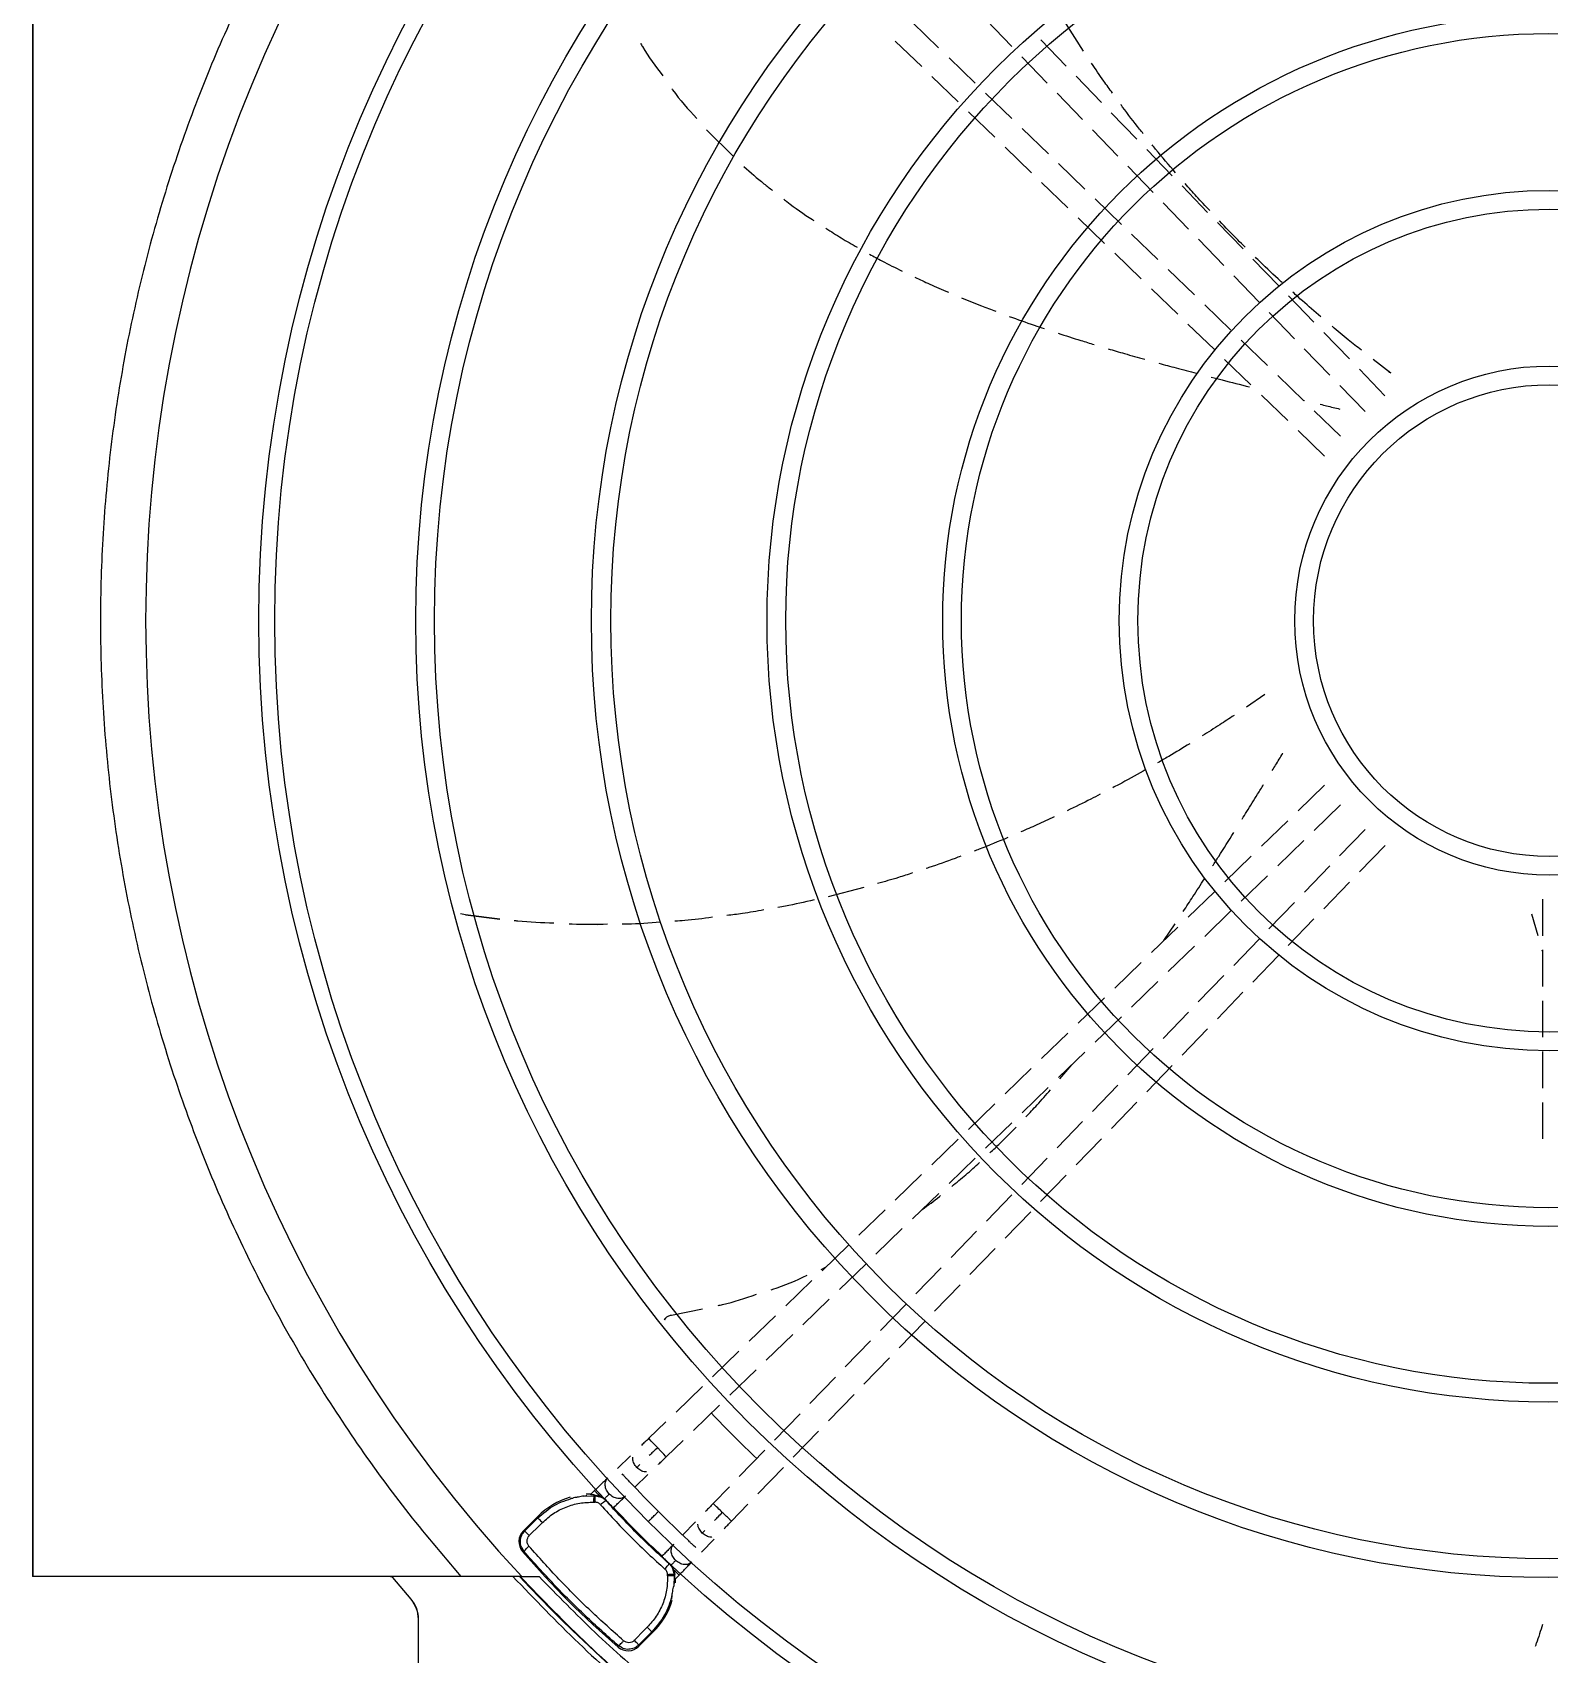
# Model space of a CAD drawing. Extents: x -24 to 296, y -58 to 147.
# Drawn here: x 105.31 to 117.07, y 29.07 to 41.64 of the extents above; entities that cross this region are included whole.
import ezdxf

# ---------------------------------------------------------------- set-up
doc = ezdxf.new("R2010")
doc.units = 0
doc.header["$MEASUREMENT"] = 0
doc.layers.get('0').update_dxf_attribs({"linetype": 'CONTINUOUS'})

msp = doc.modelspace()

# ---------------------------------------------------------------- linework, layer by layer
at = {"color": 7, "linetype": 'Continuous', "lineweight": 25}
for p, q in [((105.30835, 44.49608), (105.30835, 29.67323)), ((105.31004, 44.49608), (105.31004, 29.67323)), ((112.33222, 41.52617), (112.12908, 41.72259)), ((112.70265, 41.73952), (112.89983, 41.53559)), ((113.45434, 41.49896), (113.30209, 41.7391)), ((111.99622, 41.57723), (112.20063, 41.37959)), ((113.31989, 41.38435), (113.12282, 41.58816)), ((112.61611, 41.25167), (112.41252, 41.44853)), ((112.97633, 41.45647), (113.17389, 41.25215)), ((112.27999, 41.30286), (112.48318, 41.10639)), ((113.59418, 41.10067), (113.39677, 41.30484)), ((112.89863, 40.9785), (112.69559, 41.17482)), ((113.24984, 41.1736), (113.4473, 40.96939)), ((112.56336, 41.02886), (112.76739, 40.83158)), ((113.86736, 40.81814), (113.67051, 41.02173)), ((110.53265, 40.89007), (110.74135, 40.68385)), ((113.18238, 40.70414), (112.97871, 40.90107)), ((113.52421, 40.88984), (113.72086, 40.68647)), ((112.84671, 40.75489), (113.05095, 40.5574)), ((113.46543, 40.43046), (113.2609, 40.62822)), ((114.14248, 40.53361), (113.94489, 40.73796)), ((113.79726, 40.60745), (113.99476, 40.40319)), ((113.12986, 40.4811), (113.3337, 40.28401)), ((114.41679, 40.24991), (114.21896, 40.45451)), ((113.74852, 40.15674), (113.54488, 40.35364)), ((114.07163, 40.32369), (114.26877, 40.1198)), ((113.41378, 40.20658), (113.61804, 40.00907)), ((114.69125, 39.96605), (114.49345, 40.17062)), ((114.03099, 39.88361), (113.82726, 40.08061)), ((114.34497, 40.04099), (114.54251, 39.83669)), ((113.69662, 39.9331), (113.90134, 39.73515)), ((114.96536, 39.68256), (114.76769, 39.887)), ((114.31416, 39.60981), (114.11099, 39.80626)), ((114.61892, 39.75766), (114.81568, 39.55417)), ((113.9812, 39.65794), (114.18509, 39.4608)), ((114.59801, 39.33536), (114.39394, 39.53268)), ((115.24075, 39.39774), (115.04274, 39.60253)), ((114.26462, 39.3839), (114.46956, 39.18574)), ((114.89287, 39.47434), (115.0901, 39.27036)), ((114.88029, 39.06242), (114.67675, 39.25923)), ((115.51593, 39.11314), (115.31694, 39.31894)), ((115.16573, 39.19214), (115.36394, 38.98715)), ((114.5486, 39.10931), (114.75305, 38.91162)), ((115.79161, 38.82803), (115.59318, 39.03325)), ((115.83676, 39.00331), (115.69884, 39.10947)), ((115.81413, 39.02024), (115.81357, 39.02023)), ((115.8309, 39.00758), (115.83656, 39.00331)), ((115.83656, 39.00331), (115.83676, 39.00331)), ((115.16357, 38.78851), (114.96054, 38.98482)), ((115.4405, 38.90796), (115.63696, 38.70477)), ((114.83353, 38.83381), (115.03806, 38.63605)), ((115.15755, 38.79433), (115.1666, 38.79212)), ((115.44771, 38.51377), (115.24354, 38.71119)), ((115.11835, 38.55842), (115.32348, 38.36008)), ((114.85903, 36.51174), (114.71742, 36.41423)), ((114.99835, 36.05404), (114.99893, 36.05404)), ((115.3238, 35.80955), (115.11839, 35.61093)), ((115.24373, 35.4583), (115.44724, 35.65508)), ((115.03811, 35.53331), (114.83327, 35.33525)), ((114.96013, 35.18409), (115.16364, 35.38086)), ((115.63784, 35.46544), (115.44025, 35.26109)), ((115.59307, 35.13594), (115.79171, 35.34139)), ((114.75315, 35.25778), (114.54914, 35.06052)), ((114.67732, 34.91063), (114.8804, 35.10699)), ((115.36394, 35.18216), (115.16669, 34.97816)), ((111.75298, 35.01458), (111.47575, 34.94356)), ((114.46886, 34.9829), (114.265, 34.78578)), ((115.31775, 34.8512), (115.51595, 35.05619)), ((115.0901, 34.89895), (114.89223, 34.69431)), ((117.01192, 34.92531), (117.01192, 34.64096)), ((108.66551, 34.80228), (108.62535, 34.81166)), ((108.66486, 34.80228), (108.62539, 34.81152)), ((108.66486, 34.80228), (108.93096, 34.76965)), ((108.66551, 34.80228), (108.66486, 34.80228)), ((108.93057, 34.771), (108.66551, 34.80228)), ((109.57997, 34.73028), (109.68984, 34.72788)), ((109.68983, 34.72734), (109.6905, 34.72734)), ((114.07765, 34.60463), (114.16454, 34.73441)), ((114.39403, 34.63672), (114.59746, 34.83342)), ((115.04213, 34.56615), (115.24076, 34.77157)), ((116.92651, 34.81192), (116.97716, 34.64199)), ((114.18507, 34.70849), (113.98118, 34.51135)), ((114.81625, 34.61573), (114.61882, 34.41154)), ((114.11109, 34.36314), (114.31466, 34.55998)), ((114.76792, 34.28255), (114.96579, 34.48719)), ((117.00837, 34.53163), (117.01192, 34.51886)), ((117.01192, 34.53151), (117.01192, 34.24742)), ((113.90154, 34.43435), (113.69643, 34.23603)), ((113.82741, 34.08885), (114.03179, 34.28647)), ((114.54226, 34.33236), (114.34458, 34.12791)), ((113.61804, 34.16023), (113.41376, 33.96271)), ((114.49319, 33.99841), (114.69076, 34.20275)), ((117.01192, 34.13791), (117.01192, 33.85439)), ((113.54488, 33.81567), (113.74865, 34.0127)), ((114.26796, 34.04867), (114.07157, 33.84555)), ((113.33434, 33.88592), (113.13032, 33.68865)), ((114.21884, 33.71467), (114.416, 33.91858)), ((113.26148, 33.54165), (113.46502, 33.73845)), ((113.99453, 33.76588), (113.7972, 33.5618)), ((117.01192, 33.74371), (117.01192, 33.46005)), ((113.0502, 33.61118), (112.84684, 33.41455)), ((113.27161, 33.53105), (113.3638, 33.64058)), ((113.94485, 33.43131), (114.14238, 33.6356)), ((112.9782, 33.26775), (113.18198, 33.46478)), ((113.72128, 33.48328), (113.52409, 33.27934)), ((112.76708, 33.33743), (112.56275, 33.13986)), ((113.67093, 33.14801), (113.86826, 33.35209)), ((117.01192, 33.34961), (117.01192, 33.06577)), ((112.69558, 32.99448), (112.89945, 33.1916)), ((113.44746, 33.20008), (113.25048, 32.99636)), ((112.48357, 33.0633), (112.2799, 32.86637)), ((113.39678, 32.86448), (113.59343, 33.06786)), ((112.41256, 32.72082), (112.61637, 32.91789)), ((113.17286, 32.91608), (112.97608, 32.71257)), ((112.20033, 32.78944), (111.99592, 32.59179)), ((113.12244, 32.58075), (113.31986, 32.78493)), ((112.12928, 32.44691), (112.3327, 32.6436)), ((112.89923, 32.63309), (112.7025, 32.42963)), ((111.91699, 32.51547), (111.71345, 32.31866)), ((112.84883, 32.29778), (113.04587, 32.50155)), ((111.84626, 32.17326), (112.05027, 32.37051)), ((112.62638, 32.3509), (112.42903, 32.1468)), ((111.6342, 32.24203), (111.42991, 32.04451)), ((112.57432, 32.01386), (112.77119, 32.21747)), ((111.42139, 32.05383), (111.46041, 32.074)), ((111.56281, 31.89919), (111.76656, 32.0962)), ((111.35031, 31.96754), (111.14694, 31.7709)), ((112.35186, 32.06698), (112.15547, 31.86387)), ((111.2801, 31.62584), (111.48385, 31.82284)), ((112.30098, 31.73117), (112.49814, 31.93508)), ((110.26105, 31.7001), (110.26158, 31.7001)), ((110.26158, 31.7001), (110.50122, 31.74978)), ((111.06759, 31.69418), (110.86368, 31.49702)), ((112.07908, 31.78487), (111.88194, 31.58098)), ((112.02614, 31.44693), (112.22403, 31.65159)), ((110.9964, 31.35153), (111.2009, 31.54926)), ((111.80511, 31.50152), (111.60812, 31.29779)), ((110.78422, 31.42019), (110.57974, 31.22247)), ((111.75318, 31.16462), (111.94986, 31.36803)), ((110.71414, 31.0786), (110.91748, 31.27521)), ((111.53143, 31.21847), (111.33466, 31.01497)), ((110.5013, 31.14662), (110.29648, 30.94858)), ((111.4785, 30.88054), (111.67653, 31.08535)), ((110.43119, 30.80502), (110.63442, 31.00152)), ((110.21805, 30.87275), (110.08444, 30.74356)), ((111.25794, 30.93562), (111.06045, 30.73138)), ((110.22127, 30.60204), (110.35105, 30.72753)), ((111.20534, 30.59802), (111.40188, 30.8013)), ((109.94498, 30.60902), (109.84363, 30.51143)), ((110.98429, 30.65261), (110.78639, 30.44793)), ((109.97648, 30.36608), (110.07891, 30.46471)), ((110.93171, 30.31504), (111.12859, 30.51865)), ((109.66491, 30.33909), (109.63314, 30.30837)), ((110.71067, 30.36962), (110.58434, 30.23897)), ((109.58112, 30.29695), (109.6614, 30.29984)), ((109.65982, 30.24965), (109.66925, 30.24934)), ((109.6614, 30.29984), (109.66146, 30.30568)), ((109.6707, 30.29954), (109.6614, 30.29984)), ((109.66146, 30.30568), (109.67071, 30.30499)), ((109.67071, 30.30499), (109.6707, 30.29954)), ((109.6707, 30.29954), (109.71582, 30.28896)), ((109.67071, 30.30499), (109.70506, 30.29768)), ((109.75493, 30.26418), (109.74202, 30.27652)), ((109.75492, 30.26011), (109.75493, 30.26418)), ((110.72582, 30.10209), (110.85413, 30.2348)), ((109.11318, 30.02744), (109.22477, 30.13903)), ((109.22507, 30.12719), (109.12482, 30.02701)), ((109.15935, 29.99015), (109.24105, 30.07176)), ((109.22477, 30.13903), (109.22507, 30.12719)), ((109.24105, 30.07176), (109.26114, 30.09185)), ((110.44685, 30.0971), (110.34762, 29.99492)), ((109.12482, 30.02701), (109.11318, 30.02744)), ((110.49297, 29.86204), (110.59206, 29.96408)), ((109.10706, 29.86711), (109.11906, 29.86658)), ((110.23124, 29.67821), (110.23095, 29.68765)), ((110.24548, 29.77363), (110.2416, 29.77344)), ((110.25783, 29.76071), (110.24548, 29.77363)), ((110.27044, 29.73433), (110.28102, 29.68921)), ((110.27897, 29.72378), (110.28623, 29.68947)), ((110.28623, 29.68947), (110.28101, 29.68921)), ((110.28101, 29.68921), (110.28132, 29.67994)), ((110.28691, 29.68023), (110.28623, 29.68947)), ((110.28949, 29.65209), (110.32013, 29.68378)), ((105.31004, 29.67323), (105.30835, 29.67323)), ((108.62965, 29.67323), (105.31004, 29.67323)), ((108.09863, 29.6661), (108.24122, 29.49715)), ((108.09941, 29.6661), (108.09863, 29.6661)), ((108.09941, 29.6661), (108.242, 29.49715)), ((109.10033, 29.67323), (108.62965, 29.67323)), ((109.10033, 29.67323), (109.23498, 29.67323)), ((110.28132, 29.67994), (110.27843, 29.59964)), ((110.28691, 29.68023), (110.28132, 29.67994)), ((108.24122, 29.49715), (108.242, 29.49715)), ((108.29836, 29.34311), (108.29836, 28.6935)), ((108.29836, 29.34311), (108.29914, 29.34311)), ((108.29914, 29.34311), (108.29914, 28.6935)), ((110.05336, 29.25944), (109.97175, 29.17775)), ((110.11999, 29.24381), (110.0084, 29.13222)), ((110.10867, 29.24359), (110.00849, 29.14334)), ((110.07345, 29.27953), (110.05336, 29.25944)), ((110.11999, 29.24381), (110.10867, 29.24359)), ((109.84807, 29.1261), (109.84807, 29.13757)), ((110.0084, 29.13222), (110.00849, 29.14334))]:
    msp.add_line(p, q, dxfattribs=at)
at = {"color": 8, "linetype": 'Continuous', "lineweight": 25}
for p, q in [((109.11906, 29.86658), (109.10118, 29.89813)), ((109.87855, 29.12013), (109.84806, 29.13757))]:
    msp.add_line(p, q, dxfattribs=at)
at = {"color": 8, "linetype": 'Continuous', "lineweight": 25, "flags": 128}
for points in [[(110.15307, 30.6728), (110.12687, 30.69988), (110.10463, 30.72283), (110.08973, 30.73817), (110.08444, 30.74356), (110.08444, 30.74356)], [(110.22127, 30.60204), (110.22127, 30.60204), (110.21615, 30.60743), (110.20139, 30.62277), (110.17924, 30.64572), (110.15307, 30.6728)]]:
    msp.add_lwpolyline(points, dxfattribs=at)
for centre, radius in [((117.06027, 37.08527), 9.99706), ((117.06027, 37.08465), 9.87436), ((117.06027, 37.08527), 8.78089), ((117.06027, 37.08465), 8.63615), ((117.06027, 37.08465), 7.41998), ((117.06646, 37.08475), 7.27453), ((117.06027, 37.08465), 6.05846), ((117.06027, 37.08465), 5.9131), ((117.06027, 37.08465), 4.69694), ((117.06027, 37.08465), 4.55158), ((117.06646, 37.08465), 3.33542), ((117.06646, 37.08475), 3.18997), ((117.06646, 37.08465), 1.9739), ((117.06646, 37.08475), 1.82845)]:
    msp.add_circle(centre, radius)
at = {"color": 7, "linetype": 'Continuous', "lineweight": 25}
for centre, radius, start, end in [((117.06564, 37.08465), 10.88004, 137.062968, 222.937036), ((117.05889, 37.08335), 8.93517, 223.436613, 226.62464), ((117.06557, 37.08369), 9.76635, 223.11767, 225.000016), ((114.32325, 34.34227), 6.1186, 222.506594, 227.494873), ((117.06518, 37.08322), 9.76574, 224.999711, 226.882175), ((114.32341, 34.34244), 6.87305, 220.627733, 229.372173), ((117.06542, 37.08461), 10.8921, 222.877714, 262.047685)]:
    msp.add_arc(centre, radius, start, end, dxfattribs=at)
at = {"color": 8, "linetype": 'Continuous', "lineweight": 25}
for centre, radius, start, end in [((103.12658, 22.43123), 10.79717, 45.790223, 46.313352), ((105.80365, 25.07619), 6.45202, 45.572072, 46.081779)]:
    msp.add_arc(centre, radius, start, end, dxfattribs=at)
at = {"color": 7, "linetype": 'Continuous', "lineweight": 25}
for centre, major_axis, ratio, start_param, end_param in [((109.64208, 29.72066), (0.01095, 0.5912), 0.99873353, 0.02743731, 0.08783241), ((109.64208, 29.72066), (0.01095, 0.5912), 0.99873353, 0.30576453, 0.80328617), ((109.19684, 29.94396), (0.11816, -0.00449), 0.99887068, 2.39471439, 3.88810276), ((109.70162, 29.66112), (0.5912, 0.01098), 0.99873841, 6.20038528, 6.255253), ((109.70162, 29.66112), (0.5912, 0.01098), 0.99873841, 5.4798419, 5.9722231), ((109.92492, 29.21588), (-0.00447, 0.11816), 0.99886587, 2.39523002, 3.88862108)]:
    msp.add_ellipse(centre, major_axis=major_axis, ratio=ratio, start_param=start_param, end_param=end_param, dxfattribs=at)
for points, knots in [([(109.23498, 29.67323), (109.37751, 29.5275), (109.66466, 29.23391), (110.12951, 28.82273), (110.62209, 28.4322), (111.14336, 28.06741), (111.69139, 27.73023), (112.26412, 27.42362), (112.85892, 27.1501), (113.47241, 26.91205), (114.10158, 26.71121), (114.7431, 26.549), (115.39336, 26.42645), (116.04865, 26.34414), (116.70536, 26.30218), (117.36004, 26.30026), (118.0086, 26.33765), (118.64761, 26.41313), (119.27389, 26.52507), (119.88521, 26.67179), (120.47912, 26.85127), (121.05641, 27.06239), (121.62081, 27.30589), (122.17552, 27.58379), (122.72037, 27.89745), (123.25218, 28.24666), (123.76817, 28.63109), (124.2649, 29.04975), (124.73906, 29.50117), (125.18718, 29.98307), (125.60653, 30.4933), (125.99455, 31.0293), (126.34897, 31.58809), (126.66787, 32.16644), (126.9498, 32.76104), (127.19378, 33.36857), (127.39897, 33.98495), (127.56525, 34.60654), (127.69293, 35.2298), (127.78278, 35.85204), (127.83575, 36.47021), (127.85318, 37.08465), (127.83576, 37.69909), (127.78278, 38.31725), (127.69293, 38.93949), (127.56525, 39.56275), (127.39897, 40.18435), (127.19378, 40.80073), (126.94981, 41.40825), (126.66788, 42.00285), (126.34898, 42.58121), (125.99456, 43.14), (125.60653, 43.67599), (125.18719, 44.18622), (124.73908, 44.66812), (124.26491, 45.11955), (123.76817, 45.53821), (123.25219, 45.92265), (122.72039, 46.27184), (122.17554, 46.58551), (121.62082, 46.86342), (121.05642, 47.10692), (120.47913, 47.31803), (119.88523, 47.49751), (119.2739, 47.64423), (118.64762, 47.75618), (118.00861, 47.83165), (117.36005, 47.86905), (116.70538, 47.86713), (116.04866, 47.82517), (115.39337, 47.74286), (114.7431, 47.62031), (114.10159, 47.4581), (113.47242, 47.25726), (112.85893, 47.01922), (112.26412, 46.74569), (111.69139, 46.43908), (111.14337, 46.1019), (110.6221, 45.73712), (110.12952, 45.34658), (109.66467, 44.93541), (109.37752, 44.64181), (109.23498, 44.49608)], [0, 0, 0, 0, 0.01189592, 0.02396584, 0.03619649, 0.04857359, 0.06108194, 0.07373471, 0.0864717, 0.09927432, 0.11212355, 0.12500004, 0.13787625, 0.15072533, 0.16352795, 0.17626509, 0.18891813, 0.20142621, 0.21380317, 0.22603385, 0.23810393, 0.25000004, 0.2618959, 0.27396585, 0.28619652, 0.29857361, 0.31108196, 0.32373474, 0.33647171, 0.34927432, 0.36212355, 0.37500004, 0.38787624, 0.40072531, 0.41352793, 0.42626506, 0.4389181, 0.45142619, 0.46380314, 0.47603381, 0.48810388, 0.50000001, 0.51189586, 0.52396581, 0.53619649, 0.54857357, 0.56108191, 0.57373469, 0.58647168, 0.59927428, 0.6121235, 0.62499999, 0.63787621, 0.65072529, 0.66352791, 0.67626502, 0.68891805, 0.70142614, 0.71380312, 0.72603376, 0.73810387, 0.74999998, 0.76189582, 0.77396578, 0.78619645, 0.79857355, 0.81108188, 0.82373468, 0.83647168, 0.84927427, 0.86212351, 0.87499998, 0.88787621, 0.90072531, 0.91352792, 0.92626504, 0.93891808, 0.95142617, 0.96380314, 0.97603381, 0.98810396, 1, 1, 1, 1]), ([(108.62965, 44.49608), (108.48413, 44.32461), (108.1931, 43.98167), (107.79673, 43.4352), (107.43161, 42.86773), (107.10184, 42.27888), (106.80786, 41.67141), (106.55094, 41.04735), (106.33194, 40.40899), (106.15168, 39.75864), (106.01079, 39.09863), (105.90979, 38.43136), (105.84905, 37.75922), (105.82878, 37.08465), (105.84905, 36.41008), (105.90979, 35.73795), (106.01079, 35.07067), (106.15168, 34.41067), (106.33194, 33.76031), (106.55094, 33.12196), (106.80786, 32.4979), (107.10184, 31.89043), (107.43161, 31.30158), (107.79673, 30.73411), (108.19311, 30.18764), (108.48413, 29.8447), (108.62965, 29.67323)], [0, 0, 0, 0, 0.04166667, 0.08333333, 0.125, 0.16666666, 0.20833334, 0.25000002, 0.29166668, 0.33333335, 0.375, 0.41666669, 0.45833337, 0.49999998, 0.54166666, 0.58333334, 0.62500004, 0.66666665, 0.70833332, 0.75000002, 0.7916667, 0.83333334, 0.87500001, 0.91666668, 0.95833336, 1, 1, 1, 1]), ([(110.02067, 41.56224), (110.02587, 41.55302), (110.07624, 41.46386), (110.13853, 41.38176), (110.19438, 41.30814)], [0, 0, 0, 0, 0.10339207, 1, 1, 1, 1]), ([(113.67955, 41.17475), (113.65679, 41.20567), (113.60079, 41.28175), (113.54821, 41.36024), (113.517, 41.40683)], [0, 0, 0, 0, 0.40642054, 1, 1, 1, 1]), ([(110.26398, 41.20834), (110.26606, 41.20533), (110.32301, 41.12338), (110.39109, 41.04956), (110.45668, 40.97845)], [0, 0, 0, 0, 0.03663548, 1, 1, 1, 1]), ([(113.91803, 40.85978), (113.9085, 40.87163), (113.85404, 40.93931), (113.79616, 41.0142), (113.74958, 41.07841), (113.74531, 41.08429)], [0, 0, 0, 0, 0.16161629, 0.92321009, 1, 1, 1, 1]), ([(114.16894, 40.55626), (114.11684, 40.61687), (114.05533, 40.68843), (113.99571, 40.76298), (113.98659, 40.77438)], [0, 0, 0, 0, 0.84707943, 1, 1, 1, 1]), ([(110.82297, 40.60539), (110.87386, 40.5601), (110.94583, 40.49605), (111.0223, 40.4373), (111.04469, 40.4201)], [0, 0, 0, 0, 0.70723301, 1, 1, 1, 1]), ([(114.43285, 40.26324), (114.3988, 40.29945), (114.33493, 40.36738), (114.2716, 40.43967), (114.24202, 40.47342)], [0, 0, 0, 0, 0.53304752, 1, 1, 1, 1]), ([(111.13185, 40.35216), (111.14, 40.34578), (111.21167, 40.28971), (111.28961, 40.23437), (111.36141, 40.18877), (111.36505, 40.18646)], [0, 0, 0, 0, 0.10855999, 0.95473773, 1, 1, 1, 1]), ([(111.45882, 40.12679), (111.49819, 40.1012), (111.57719, 40.04984), (111.65906, 40.00317), (111.70013, 39.97975)], [0, 0, 0, 0, 0.49831673, 1, 1, 1, 1]), ([(114.70807, 39.9799), (114.68901, 39.99853), (114.62282, 40.06319), (114.55581, 40.13324), (114.5081, 40.18312)], [0, 0, 0, 0, 0.28801389, 1, 1, 1, 1]), ([(111.79736, 39.92578), (111.8289, 39.90839), (111.91175, 39.86271), (111.99658, 39.8208), (112.04913, 39.79484)], [0, 0, 0, 0, 0.38063605, 1, 1, 1, 1]), ([(114.99396, 39.70626), (114.98996, 39.70987), (114.93382, 39.76058), (114.86476, 39.82557), (114.7991, 39.89034), (114.78701, 39.90226)], [0, 0, 0, 0, 0.05896179, 0.82678494, 1, 1, 1, 1]), ([(112.14754, 39.74778), (112.18581, 39.72953), (112.27151, 39.68865), (112.35884, 39.65137), (112.40717, 39.63074)], [0, 0, 0, 0, 0.44658647, 1, 1, 1, 1]), ([(115.29423, 39.44019), (115.24682, 39.48065), (115.17533, 39.54167), (115.10206, 39.60838), (115.07737, 39.63085)], [0, 0, 0, 0, 0.6631535, 1, 1, 1, 1]), ([(112.50913, 39.58774), (112.56046, 39.56651), (112.64843, 39.53013), (112.73759, 39.49682), (112.77473, 39.48294)], [0, 0, 0, 0, 0.58350666, 1, 1, 1, 1]), ([(112.87977, 39.44351), (112.94386, 39.42028), (113.03399, 39.38761), (113.12492, 39.35733), (113.15118, 39.34858)], [0, 0, 0, 0, 0.71116452, 1, 1, 1, 1]), ([(115.60854, 39.18093), (115.57471, 39.20771), (115.50012, 39.26673), (115.42331, 39.3312), (115.38134, 39.36643)], [0, 0, 0, 0, 0.45365536, 1, 1, 1, 1]), ([(113.25859, 39.31264), (113.31663, 39.29381), (113.4092, 39.26378), (113.50234, 39.23562), (113.53708, 39.22512)], [0, 0, 0, 0, 0.62701032, 1, 1, 1, 1]), ([(113.64517, 39.19236), (113.68758, 39.17981), (113.782, 39.15189), (113.87681, 39.12534), (113.92903, 39.11071)], [0, 0, 0, 0, 0.4492195, 1, 1, 1, 1]), ([(114.03994, 39.07998), (114.08403, 39.06787), (114.18083, 39.04128), (114.27794, 39.01587), (114.33082, 39.00203)], [0, 0, 0, 0, 0.45544393, 1, 1, 1, 1]), ([(115.81412, 39.02023), (115.81464, 39.01985), (115.81569, 39.01906), (115.81953, 39.01616), (115.82482, 39.01217), (115.82886, 39.00911), (115.8309, 39.00758)], [0, 0, 0, 0, 0.2360288, 0.48492993, 0.74046576, 1, 1, 1, 1]), ([(114.44497, 38.97229), (114.47338, 38.96495), (114.57228, 38.93939), (114.67139, 38.91454), (114.74203, 38.89682)], [0, 0, 0, 0, 0.28717143, 1, 1, 1, 1]), ([(115.28957, 38.76214), (115.30618, 38.7581), (115.35701, 38.74572), (115.40779, 38.73337), (115.44197, 38.72506)], [0, 0, 0, 0, 0.32699072, 1, 1, 1, 1]), ([(114.62148, 36.35003), (114.58513, 36.32571), (114.50592, 36.27273), (114.42083, 36.21934), (114.37479, 36.19046)], [0, 0, 0, 0, 0.4590241, 1, 1, 1, 1]), ([(114.27844, 36.13054), (114.22483, 36.09752), (114.14448, 36.04804), (114.05814, 35.99862), (114.0294, 35.98218)], [0, 0, 0, 0, 0.66716669, 1, 1, 1, 1]), ([(114.9178, 35.92254), (114.92638, 35.93643), (114.95344, 35.98028), (114.98047, 36.0241), (114.99893, 36.05404)], [0, 0, 0, 0, 0.31677713, 1, 1, 1, 1]), ([(113.93332, 35.92675), (113.92799, 35.92367), (113.86185, 35.88547), (113.77815, 35.83941), (113.69637, 35.7969), (113.68135, 35.7891)], [0, 0, 0, 0, 0.06673795, 0.82860265, 1, 1, 1, 1]), ([(113.58348, 35.73805), (113.55976, 35.72558), (113.47787, 35.68251), (113.39059, 35.64035), (113.32858, 35.6104)], [0, 0, 0, 0, 0.28962741, 1, 1, 1, 1]), ([(114.68405, 35.5453), (114.69614, 35.56467), (114.7363, 35.62903), (114.79184, 35.71868), (114.8353, 35.78899), (114.85085, 35.81416)], [0, 0, 0, 0, 0.21657344, 0.71952385, 1, 1, 1, 1]), ([(113.22846, 35.56315), (113.18363, 35.54198), (113.09924, 35.50212), (113.01087, 35.46414), (112.96943, 35.44634)], [0, 0, 0, 0, 0.53117169, 1, 1, 1, 1]), ([(112.86945, 35.40294), (112.79549, 35.37199), (112.70859, 35.33562), (112.61943, 35.30198), (112.60616, 35.29697)], [0, 0, 0, 0, 0.85117589, 1, 1, 1, 1]), ([(114.45575, 35.18242), (114.47148, 35.20712), (114.52649, 35.29347), (114.58088, 35.38023), (114.61971, 35.44218)], [0, 0, 0, 0, 0.28603904, 1, 1, 1, 1]), ([(112.50287, 35.2578), (112.48857, 35.25236), (112.4073, 35.22142), (112.31822, 35.18952), (112.24288, 35.16509), (112.23608, 35.16289)], [0, 0, 0, 0, 0.16266608, 0.92447643, 1, 1, 1, 1]), ([(112.13044, 35.12853), (112.09365, 35.11632), (112.00367, 35.08645), (111.91245, 35.06061), (111.85852, 35.04533)], [0, 0, 0, 0, 0.40887519, 1, 1, 1, 1]), ([(114.22795, 34.83022), (114.25313, 34.86847), (114.30835, 34.95233), (114.36256, 35.03686), (114.39205, 35.08284)], [0, 0, 0, 0, 0.45598561, 1, 1, 1, 1]), ([(110.97615, 34.84188), (110.92143, 34.83154), (110.82645, 34.8136), (110.73058, 34.80293), (110.68995, 34.79841)], [0, 0, 0, 0, 0.57618242, 1, 1, 1, 1]), ([(111.36657, 34.91919), (111.29256, 34.90193), (111.1997, 34.88027), (111.10589, 34.86436), (111.08686, 34.86113)], [0, 0, 0, 0, 0.79707561, 1, 1, 1, 1]), ([(109.35071, 34.73828), (109.25674, 34.74119), (109.15358, 34.74438), (109.05176, 34.75667), (109.04269, 34.75777)], [0, 0, 0, 0, 0.91094237, 1, 1, 1, 1]), ([(109.7653, 34.73066), (109.67393, 34.72797), (109.57451, 34.72505), (109.47576, 34.73101), (109.46777, 34.73149)], [0, 0, 0, 0, 0.91908325, 1, 1, 1, 1]), ([(110.17452, 34.74681), (110.0894, 34.73932), (109.99125, 34.73067), (109.89312, 34.73086), (109.88009, 34.73089)], [0, 0, 0, 0, 0.86718784, 1, 1, 1, 1]), ([(110.57804, 34.78473), (110.50674, 34.77443), (110.41033, 34.76049), (110.31335, 34.75523), (110.28808, 34.75386)], [0, 0, 0, 0, 0.73941863, 1, 1, 1, 1]), ([(113.0079, 33.23694), (113.03715, 33.26775), (113.10216, 33.33624), (113.16426, 33.40738), (113.19842, 33.44651)], [0, 0, 0, 0, 0.44988429, 1, 1, 1, 1]), ([(112.72937, 32.95796), (112.75605, 32.98295), (112.8251, 33.04762), (112.89118, 33.11534), (112.93173, 33.15688)], [0, 0, 0, 0, 0.38645719, 1, 1, 1, 1]), ([(112.43373, 32.69839), (112.47058, 32.7282), (112.54407, 32.78764), (112.61398, 32.85127), (112.64884, 32.88299)], [0, 0, 0, 0, 0.50149322, 1, 1, 1, 1]), ([(112.2049, 32.52003), (112.25038, 32.55245), (112.29886, 32.58699), (112.3447, 32.62493), (112.34752, 32.62727)], [0, 0, 0, 0, 0.93838513, 1, 1, 1, 1]), ([(111.03512, 31.89685), (111.03916, 31.89806), (111.13467, 31.92683), (111.22588, 31.96869), (111.31322, 32.00879)], [0, 0, 0, 0, 0.04234426, 1, 1, 1, 1]), ([(110.62352, 31.77513), (110.63436, 31.77732), (110.73497, 31.79767), (110.83253, 31.83156), (110.91959, 31.86181)], [0, 0, 0, 0, 0.10772802, 1, 1, 1, 1]), ([(110.20839, 31.66323), (110.21068, 31.66796), (110.21655, 31.68007), (110.23561, 31.69396), (110.25225, 31.69798), (110.26105, 31.7001)], [0, 0, 0, 0, 0.23203407, 0.59403736, 1, 1, 1, 1]), ([(110.2087, 31.66285), (110.21106, 31.66773), (110.217, 31.67998), (110.23615, 31.69397), (110.25279, 31.69798), (110.26158, 31.7001)], [0, 0, 0, 0, 0.23772016, 0.59707421, 1, 1, 1, 1]), ([(110.08444, 30.74356), (110.0744, 30.73386), (110.05513, 30.71522), (110.03741, 30.69812), (110.02892, 30.68992)], [0, 0, 0, 0, 0.52082038, 1, 1, 1, 1]), ([(110.15307, 30.6728), (110.14093, 30.66106), (110.11925, 30.64011), (110.09848, 30.62004), (110.08934, 30.6112)], [0, 0, 0, 0, 0.56005027, 1, 1, 1, 1]), ([(110.15977, 30.54262), (110.16097, 30.54378), (110.17042, 30.55291), (110.19146, 30.57323), (110.21133, 30.59244), (110.22127, 30.60204)], [0, 0, 0, 0, 0.06782543, 0.53375694, 1, 1, 1, 1]), ([(109.76814, 30.43875), (109.76167, 30.43251), (109.74872, 30.42004), (109.7232, 30.39541), (109.6949, 30.36808), (109.67488, 30.34873), (109.66487, 30.33905)], [0, 0, 0, 0, 0.25012582, 0.50004049, 0.74993816, 1, 1, 1, 1]), ([(109.90816, 30.43658), (109.9023, 30.44327), (109.89207, 30.45495), (109.88369, 30.46498), (109.8801, 30.46926)], [0, 0, 0, 0, 0.57248786, 1, 1, 1, 1]), ([(109.93661, 30.4084), (109.93285, 30.41207), (109.92416, 30.42056), (109.91395, 30.43078), (109.90816, 30.43658)], [0, 0, 0, 0, 0.43217551, 1, 1, 1, 1]), ([(109.77935, 30.31255), (109.77356, 30.30697), (109.7632, 30.29699), (109.74851, 30.28279), (109.74202, 30.27652)], [0, 0, 0, 0, 0.55831737, 1, 1, 1, 1]), ([(109.22507, 30.12719), (109.26707, 30.16358), (109.34915, 30.2347), (109.45262, 30.26747), (109.50315, 30.28347)], [0, 0, 0, 0, 0.51171491, 1, 1, 1, 1]), ([(109.26114, 30.09185), (109.28865, 30.11633), (109.34367, 30.16529), (109.4429, 30.21514), (109.54937, 30.24671), (109.623, 30.24867), (109.65982, 30.24965)], [0, 0, 0, 0, 0.25000105, 0.50000121, 0.74999986, 1, 1, 1, 1]), ([(109.47799, 30.27899), (109.4788, 30.27893), (109.48041, 30.27881), (109.48957, 30.28062), (109.4986, 30.28252), (109.50315, 30.28347)], [0, 0, 0, 0, 0.33193425, 0.66326494, 1, 1, 1, 1]), ([(109.58112, 30.29695), (109.57486, 30.29587), (109.56223, 30.29368), (109.54742, 30.29073), (109.53913, 30.28935), (109.53559, 30.28876), (109.52898, 30.2877), (109.5171, 30.28596), (109.50857, 30.28443), (109.50315, 30.28347)], [0, 0, 0, 0, 0.25660518, 0.51806655, 0.5332425, 0.55988111, 0.64746674, 0.77621648, 1, 1, 1, 1]), ([(109.58112, 30.29695), (109.58627, 30.29764), (109.59575, 30.29892), (109.60514, 30.30032), (109.60599, 30.30094), (109.60642, 30.30126)], [0, 0, 0, 0, 0.36680927, 0.676056, 1, 1, 1, 1]), ([(109.66146, 30.30568), (109.65339, 30.30629), (109.6419, 30.30715), (109.63511, 30.3081), (109.63322, 30.30865), (109.63398, 30.30897), (109.63415, 30.30904)], [0, 0, 0, 0, 0.51293538, 0.72977065, 0.94135023, 1, 1, 1, 1]), ([(109.65982, 30.24965), (109.66003, 30.25623), (109.66046, 30.26939), (109.66097, 30.28541), (109.66133, 30.2968), (109.66138, 30.29883), (109.6614, 30.29984)], [0, 0, 0, 0, 0.25000075, 0.49999682, 0.75000266, 1, 1, 1, 1]), ([(109.66925, 30.24934), (109.66946, 30.25592), (109.66986, 30.26908), (109.67034, 30.2851), (109.67066, 30.2965), (109.67068, 30.29853), (109.6707, 30.29954)], [0, 0, 0, 0, 0.24999942, 0.499994, 0.74999548, 1, 1, 1, 1]), ([(109.71203, 30.22927), (109.70919, 30.23212), (109.70347, 30.23786), (109.69283, 30.24395), (109.68135, 30.24824), (109.67327, 30.24898), (109.66925, 30.24934)], [0, 0, 0, 0, 0.24877774, 0.50057364, 0.7521473, 1, 1, 1, 1]), ([(109.74202, 30.27652), (109.73649, 30.28069), (109.72472, 30.28958), (109.71188, 30.29487), (109.70506, 30.29768)], [0, 0, 0, 0, 0.46911619, 1, 1, 1, 1]), ([(109.75492, 30.26011), (109.75381, 30.25999), (109.75151, 30.25974), (109.74138, 30.25306), (109.72764, 30.24257), (109.71712, 30.23361), (109.71203, 30.22927)], [0, 0, 0, 0, 0.24184858, 0.49997479, 0.75811382, 1, 1, 1, 1]), ([(109.71203, 30.22927), (109.79144, 30.14237), (109.95024, 29.96857), (110.124, 29.80981), (110.21088, 29.73043)], [0, 0, 0, 0, 0.50000087, 1, 1, 1, 1]), ([(110.2416, 29.77344), (110.15688, 29.85092), (109.98743, 30.00589), (109.83242, 30.17537), (109.75492, 30.26011)], [0, 0, 0, 0, 0.49999938, 1, 1, 1, 1]), ([(109.75493, 30.26418), (109.7603, 30.25828), (109.77107, 30.24645), (109.78539, 30.23128), (109.7975, 30.21886), (109.80581, 30.2108), (109.81045, 30.20673), (109.81066, 30.20712), (109.81074, 30.20727)], [0, 0, 0, 0, 0.18087626, 0.36307985, 0.54051449, 0.72811583, 0.89029815, 1, 1, 1, 1]), ([(109.8096, 30.20517), (109.81888, 30.21414), (109.83743, 30.23207), (109.86336, 30.25711), (109.88671, 30.27964), (109.89868, 30.29117), (109.90467, 30.29694)], [0, 0, 0, 0, 0.25013792, 0.50015327, 0.74999353, 1, 1, 1, 1]), ([(110.58434, 30.23897), (110.57475, 30.22905), (110.55556, 30.20921), (110.53482, 30.18778), (110.5253, 30.17795), (110.52371, 30.17631)], [0, 0, 0, 0, 0.45479462, 0.90914447, 1, 1, 1, 1]), ([(109.22507, 30.12718), (109.22578, 30.12656), (109.2272, 30.12532), (109.2354, 30.11734), (109.24695, 30.10597), (109.25641, 30.09656), (109.26114, 30.09185)], [0, 0, 0, 0, 0.24999527, 0.49999701, 0.75000345, 1, 1, 1, 1]), ([(110.08177, 30.09989), (110.0821, 30.1002), (110.08284, 30.10091), (110.08873, 30.10677), (110.09778, 30.11579), (110.10882, 30.12681), (110.12165, 30.13964), (110.13435, 30.15235), (110.14503, 30.16305), (110.15348, 30.17153), (110.15882, 30.1769), (110.15945, 30.17755), (110.15972, 30.17784)], [0, 0, 0, 0, 0.09142796, 0.20730221, 0.29898218, 0.40002168, 0.50631239, 0.6122537, 0.71235431, 0.80274967, 0.91261822, 1, 1, 1, 1]), ([(110.65532, 30.17055), (110.64358, 30.15841), (110.62262, 30.13674), (110.60253, 30.11598), (110.59369, 30.10685)], [0, 0, 0, 0, 0.5600547, 1, 1, 1, 1]), ([(110.66878, 30.04315), (110.66915, 30.04354), (110.67755, 30.0522), (110.69707, 30.07237), (110.71626, 30.09221), (110.72586, 30.10214)], [0, 0, 0, 0, 0.02260027, 0.51113865, 1, 1, 1, 1]), ([(109.10118, 29.89813), (109.09944, 29.90099), (109.09044, 29.91575), (109.08872, 29.94917), (109.09686, 29.99237), (109.11551, 30.01549), (109.12482, 30.02701)], [0, 0, 0, 0, 0.07173689, 0.37086205, 0.68626492, 1, 1, 1, 1]), ([(109.12482, 30.02701), (109.12534, 30.02621), (109.1264, 30.02461), (109.13413, 30.01616), (109.14532, 30.00442), (109.15467, 29.99491), (109.15935, 29.99015)], [0, 0, 0, 0, 0.24999821, 0.49999027, 0.74999325, 1, 1, 1, 1]), ([(109.15662, 29.90875), (109.15236, 29.91492), (109.14385, 29.92723), (109.14048, 29.95005), (109.14535, 29.97124), (109.15349, 29.9841), (109.15868, 29.98945), (109.15935, 29.99015)], [0, 0, 0, 0, 0.25091724, 0.5005218, 0.74979909, 0.96750876, 1, 1, 1, 1]), ([(110.41849, 29.92624), (110.41268, 29.93205), (110.40246, 29.94226), (110.39395, 29.95097), (110.39028, 29.95472)], [0, 0, 0, 0, 0.56905431, 1, 1, 1, 1]), ([(109.11906, 29.86658), (109.11922, 29.8679), (109.11957, 29.87065), (109.12781, 29.88094), (109.14066, 29.89433), (109.15143, 29.90406), (109.15662, 29.90875)], [0, 0, 0, 0, 0.2412465, 0.5000541, 0.75883227, 1, 1, 1, 1]), ([(109.84807, 29.13757), (109.76282, 29.21368), (109.59217, 29.36606), (109.34763, 29.6106), (109.1952, 29.7813), (109.11906, 29.86658)], [0, 0, 0, 0, 0.33313478, 0.66686602, 1, 1, 1, 1]), ([(109.89037, 29.175), (109.80473, 29.25137), (109.63286, 29.40464), (109.38671, 29.65081), (109.2332, 29.8229), (109.15662, 29.90875)], [0, 0, 0, 0, 0.33231681, 0.66694549, 1, 1, 1, 1]), ([(110.27849, 29.92373), (110.27267, 29.91774), (110.26105, 29.90576), (110.23838, 29.88238), (110.21324, 29.85641), (110.19526, 29.83782), (110.18627, 29.82853)], [0, 0, 0, 0, 0.25011658, 0.4999956, 0.74997875, 1, 1, 1, 1]), ([(110.18836, 29.82967), (110.18821, 29.82957), (110.18785, 29.82934), (110.19189, 29.82474), (110.19987, 29.81648), (110.21226, 29.8044), (110.22774, 29.78978), (110.23958, 29.779), (110.24548, 29.77363)], [0, 0, 0, 0, 0.11177582, 0.27357511, 0.45080048, 0.63777936, 0.8195625, 1, 1, 1, 1]), ([(110.45115, 29.89822), (110.44684, 29.90181), (110.43683, 29.91017), (110.42515, 29.92041), (110.41849, 29.92624)], [0, 0, 0, 0, 0.42974965, 1, 1, 1, 1]), ([(110.21088, 29.73043), (110.21521, 29.73552), (110.22417, 29.74604), (110.23463, 29.75981), (110.24127, 29.76998), (110.24149, 29.77231), (110.2416, 29.77344)], [0, 0, 0, 0, 0.24188032, 0.50002498, 0.75815476, 1, 1, 1, 1]), ([(110.23095, 29.68765), (110.23058, 29.69166), (110.22984, 29.69974), (110.22555, 29.71123), (110.21946, 29.72186), (110.21373, 29.72758), (110.21088, 29.73043)], [0, 0, 0, 0, 0.24779498, 0.49943096, 0.75118998, 1, 1, 1, 1]), ([(110.28102, 29.68921), (110.28002, 29.68918), (110.27803, 29.68912), (110.26666, 29.68877), (110.25067, 29.68827), (110.23752, 29.68786), (110.23095, 29.68765)], [0, 0, 0, 0, 0.24999594, 0.49999599, 0.75000089, 1, 1, 1, 1]), ([(110.29392, 29.79797), (110.28833, 29.7922), (110.27831, 29.78187), (110.2641, 29.76719), (110.25783, 29.76071)], [0, 0, 0, 0, 0.55832877, 1, 1, 1, 1]), ([(110.27897, 29.72378), (110.27616, 29.73059), (110.27089, 29.74341), (110.262, 29.75519), (110.25783, 29.76071)], [0, 0, 0, 0, 0.53088575, 1, 1, 1, 1]), ([(110.32013, 29.68378), (110.3298, 29.69377), (110.34911, 29.71374), (110.3764, 29.74193), (110.401, 29.76732), (110.41346, 29.78016), (110.4197, 29.78658)], [0, 0, 0, 0, 0.25017771, 0.50011676, 0.74999395, 1, 1, 1, 1]), ([(108.09863, 29.6661), (108.09764, 29.66715), (108.09566, 29.66926), (108.09191, 29.67149), (108.0878, 29.67296), (108.08491, 29.67314), (108.08347, 29.67323)], [0, 0, 0, 0, 0.24998025, 0.49998427, 0.74999678, 1, 1, 1, 1]), ([(108.08425, 29.67323), (108.0857, 29.67314), (108.08858, 29.67296), (108.09269, 29.67149), (108.09644, 29.66926), (108.09842, 29.66715), (108.09941, 29.6661)], [0, 0, 0, 0, 0.25000322, 0.50001573, 0.75001975, 1, 1, 1, 1]), ([(109.0324, 29.67323), (109.20026, 29.49826), (109.53598, 29.14832), (110.08241, 28.66735), (110.6572, 28.2213), (111.26103, 27.81514), (111.89036, 27.44984), (112.54265, 27.12733), (113.2149, 26.84865), (113.90434, 26.61623), (114.6072, 26.42674), (115.08439, 26.34041), (115.32299, 26.29725)], [0, 0, 0, 0, 0.10000002, 0.20000004, 0.29999995, 0.40000005, 0.50000004, 0.60000016, 0.69999999, 0.80000004, 0.90000013, 1, 1, 1, 1]), ([(109.08895, 29.67323), (109.26201, 29.49422), (109.60813, 29.1362), (110.17243, 28.64588), (110.76646, 28.19274), (111.39082, 27.7821), (112.04168, 27.415), (112.71623, 27.0935), (113.41117, 26.8187), (114.12344, 26.59316), (114.84905, 26.41332), (115.34098, 26.33594), (115.58694, 26.29725)], [0, 0, 0, 0, 0.09999997, 0.19999998, 0.29999997, 0.39999998, 0.49999991, 0.59999995, 0.69999992, 0.80000001, 0.90000005, 1, 1, 1, 1]), ([(110.23124, 29.67821), (110.23026, 29.6414), (110.2283, 29.56777), (110.19674, 29.4613), (110.14689, 29.36207), (110.09793, 29.30704), (110.07345, 29.27953)], [0, 0, 0, 0, 0.2499975, 0.49999556, 0.74999662, 1, 1, 1, 1]), ([(110.28131, 29.67994), (110.28032, 29.67989), (110.27833, 29.67981), (110.26696, 29.67941), (110.25097, 29.67887), (110.23782, 29.67843), (110.23124, 29.67821)], [0, 0, 0, 0, 0.2500081, 0.5000047, 0.75000598, 1, 1, 1, 1]), ([(110.26495, 29.52167), (110.26591, 29.52709), (110.26792, 29.53837), (110.26987, 29.55174), (110.27224, 29.56592), (110.27518, 29.58073), (110.27735, 29.59338), (110.27843, 29.59964)], [0, 0, 0, 0, 0.22403018, 0.46648185, 0.48173847, 0.74326104, 1, 1, 1, 1]), ([(110.28264, 29.62504), (110.28237, 29.62472), (110.28185, 29.62409), (110.28067, 29.61645), (110.2795, 29.60763), (110.27867, 29.60142), (110.27843, 29.59964)], [0, 0, 0, 0, 0.28746422, 0.57416178, 0.8782828, 1, 1, 1, 1]), ([(110.29011, 29.65303), (110.29005, 29.65287), (110.28975, 29.65212), (110.28923, 29.65398), (110.28832, 29.66072), (110.28749, 29.67218), (110.28691, 29.68023)], [0, 0, 0, 0, 0.05435949, 0.26672812, 0.48469879, 1, 1, 1, 1]), ([(108.24122, 29.49715), (108.25765, 29.47404), (108.29053, 29.42783), (108.29575, 29.37135), (108.29836, 29.34311)], [0, 0, 0, 0, 0.50000198, 1, 1, 1, 1]), ([(108.242, 29.49715), (108.25844, 29.47404), (108.29131, 29.42783), (108.29653, 29.37135), (108.29914, 29.34311)], [0, 0, 0, 0, 0.50000198, 1, 1, 1, 1]), ([(110.26495, 29.52166), (110.24895, 29.47114), (110.21618, 29.36767), (110.14506, 29.28559), (110.10867, 29.24359)], [0, 0, 0, 0, 0.48829389, 1, 1, 1, 1]), ([(110.26495, 29.52166), (110.26389, 29.51667), (110.26176, 29.50667), (110.26014, 29.49837), (110.26031, 29.49712), (110.26037, 29.49661)], [0, 0, 0, 0, 0.37191077, 0.74510217, 1, 1, 1, 1]), ([(109.97175, 29.17775), (109.97106, 29.17708), (109.96838, 29.17448), (109.96244, 29.16987), (109.95016, 29.16311), (109.93164, 29.15888), (109.90885, 29.16224), (109.89654, 29.17074), (109.89037, 29.175)], [0, 0, 0, 0, 0.032196, 0.12542168, 0.25076399, 0.49987053, 0.74927251, 1, 1, 1, 1]), ([(110.00849, 29.14334), (110.0077, 29.14385), (110.00613, 29.14488), (109.99772, 29.15257), (109.98601, 29.16372), (109.9765, 29.17308), (109.97175, 29.17775)], [0, 0, 0, 0, 0.24999728, 0.49999809, 0.74999755, 1, 1, 1, 1]), ([(110.10867, 29.24359), (110.10806, 29.24428), (110.10685, 29.24567), (110.09891, 29.25383), (110.08756, 29.26535), (110.07816, 29.27481), (110.07345, 29.27953)], [0, 0, 0, 0, 0.25000233, 0.50000933, 0.7500026, 1, 1, 1, 1]), ([(117.01192, 29.30216), (116.99723, 29.25237), (116.9801, 29.1943), (116.95795, 29.13829), (116.95479, 29.13031)], [0, 0, 0, 0, 0.85756126, 1, 1, 1, 1]), ([(109.84807, 29.13757), (109.84941, 29.13772), (109.85218, 29.13803), (109.86251, 29.14622), (109.87593, 29.15904), (109.88567, 29.16981), (109.89037, 29.175)], [0, 0, 0, 0, 0.24106608, 0.49981504, 0.75864179, 1, 1, 1, 1]), ([(110.00849, 29.14334), (109.99696, 29.13404), (109.97385, 29.11539), (109.93032, 29.10714), (109.8965, 29.10909), (109.88145, 29.11835), (109.87855, 29.12013)], [0, 0, 0, 0, 0.31116652, 0.62398385, 0.92760979, 1, 1, 1, 1])]:
    msp.add_open_spline(points, degree=3, knots=knots, dxfattribs=at)
at = {"color": 8, "linetype": 'Continuous', "lineweight": 25}
for points, knots in [([(109.99267, 30.51795), (109.98472, 30.528), (109.96882, 30.54808), (109.95919, 30.57844), (109.96185, 30.59438), (109.96269, 30.59938)], [0, 0, 0, 0, 0.40702282, 0.81404966, 1, 1, 1, 1]), ([(109.77935, 30.31255), (109.77127, 30.32262), (109.7551, 30.34277), (109.74529, 30.37941), (109.74983, 30.41228), (109.75902, 30.43337), (109.76811, 30.43867), (109.76817, 30.4387)], [0, 0, 0, 0, 0.24959648, 0.49918898, 0.74878257, 0.99837298, 1, 1, 1, 1]), ([(110.01671, 30.54111), (110.01479, 30.53926), (110.00555, 30.53035), (109.99836, 30.52343), (109.99267, 30.51795)], [0, 0, 0, 0, 0.20818895, 1, 1, 1, 1]), ([(110.06876, 30.48497), (110.06513, 30.48453), (110.05048, 30.48273), (110.02196, 30.49321), (110.00244, 30.5097), (109.99267, 30.51795)], [0, 0, 0, 0, 0.14151294, 0.57075206, 1, 1, 1, 1]), ([(109.66513, 30.33878), (109.66505, 30.33886), (109.66456, 30.33938), (109.6669, 30.337), (109.67222, 30.33155), (109.6808, 30.32272), (109.69173, 30.31144), (109.70062, 30.30227), (109.70506, 30.29768)], [0, 0, 0, 0, 0.03775371, 0.2302051, 0.42265452, 0.61510675, 0.80754619, 1, 1, 1, 1]), ([(109.90464, 30.29698), (109.89619, 30.29084), (109.87924, 30.27853), (109.84462, 30.27663), (109.80882, 30.28723), (109.78917, 30.30411), (109.77935, 30.31255)], [0, 0, 0, 0, 0.2487761, 0.49918695, 0.74959428, 1, 1, 1, 1]), ([(109.71582, 30.28896), (109.723, 30.28522), (109.73754, 30.27764), (109.74908, 30.266), (109.75492, 30.26011)], [0, 0, 0, 0, 0.49408423, 1, 1, 1, 1]), ([(110.50022, 30.0104), (110.49206, 30.02015), (110.47575, 30.03964), (110.46538, 30.0654), (110.46648, 30.07746), (110.46657, 30.07841)], [0, 0, 0, 0, 0.47931896, 0.95862226, 1, 1, 1, 1]), ([(110.72584, 30.10216), (110.72481, 30.10318), (110.72274, 30.10524), (110.70646, 30.12104), (110.68312, 30.14366), (110.66459, 30.16159), (110.65532, 30.17055)], [0, 0, 0, 0, 0.24922765, 0.4994868, 0.74974025, 1, 1, 1, 1]), ([(110.51946, 30.03023), (110.51896, 30.02971), (110.51146, 30.02198), (110.50565, 30.01599), (110.50022, 30.01041)], [0, 0, 0, 0, 0.06643839, 1, 1, 1, 1]), ([(110.57489, 29.97972), (110.57209, 29.97931), (110.55831, 29.97726), (110.5303, 29.98673), (110.51025, 30.00251), (110.50022, 30.0104)], [0, 0, 0, 0, 0.1130586, 0.55652766, 1, 1, 1, 1]), ([(110.29392, 29.79797), (110.28551, 29.80777), (110.26868, 29.82735), (110.25764, 29.86365), (110.26106, 29.89664), (110.26955, 29.91807), (110.27845, 29.92365), (110.27851, 29.92369)], [0, 0, 0, 0, 0.24957742, 0.49915274, 0.74873377, 0.99831194, 1, 1, 1, 1]), ([(110.2416, 29.77344), (110.24749, 29.7676), (110.25913, 29.75605), (110.2667, 29.74151), (110.27044, 29.73433)], [0, 0, 0, 0, 0.50595031, 1, 1, 1, 1]), ([(110.41967, 29.78663), (110.41143, 29.78021), (110.3949, 29.76733), (110.36037, 29.76427), (110.32423, 29.77365), (110.30403, 29.78987), (110.29392, 29.79797)], [0, 0, 0, 0, 0.24873056, 0.49915447, 0.74957631, 1, 1, 1, 1])]:
    msp.add_open_spline(points, degree=3, knots=knots, dxfattribs=at)

doc.saveas('drawing.dxf')
